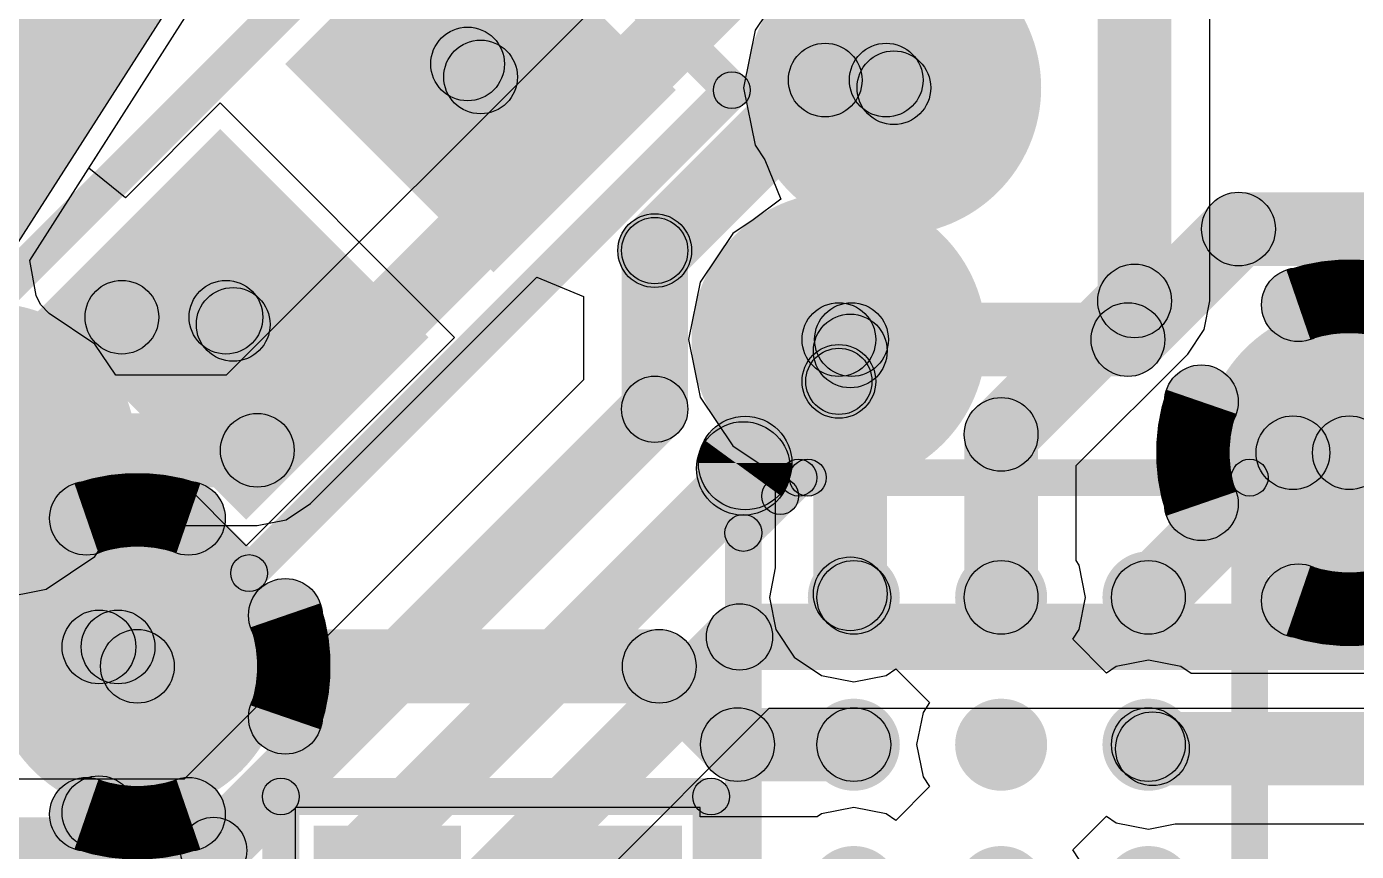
# Model space of a CAD drawing. Header units: millimetres. Extents: x -1.43 to 1.09, y -0.91 to 0.99.
# Drawn here: x -0.5255 to -0.3833, y -0.6013 to -0.5131 of the extents above; entities that cross this region are included whole.
import ezdxf

# ---------------------------------------------------------------- set-up
doc = ezdxf.new("R2010")
doc.units = ezdxf.units.MM
doc.header["$MEASUREMENT"] = 0
for name, color, linetype in [('BottomLayer', 5, 'Continuous'), ('InternalPlane1', 76, 'Continuous'), ('InternalPlane2', 16, 'Continuous'), ('TopLayer', 1, 'Continuous'), ('TopOverlay', 2, 'Continuous'), ('TopPaste', 8, 'Continuous'), ('TopSolder', 216, 'Continuous'), ('ViaHoleLayer', 16, 'Continuous')]:
    doc.layers.add(name, color=color, linetype=linetype)

# ---------------------------------------------------------------- blocks, each defined once
blk = doc.blocks.new('D_____25')
at = {"layer": 'TopLayer'}
for points in [[(-0.01181, 0.01378), (0.01181, 0.01378), (0.01181, -0.01378), (-0.01181, -0.01378)], [(0.02559, 0.01378), (0.04921, 0.01378), (0.04921, -0.01378), (0.02559, -0.01378)]]:
    blk.add_hatch(color=1, dxfattribs=at).paths.add_polyline_path(points)
at = {"layer": 'TopOverlay'}
h = blk.add_hatch(color=2, dxfattribs=at)
edge = h.paths.add_edge_path()
edge.add_arc((-0.018, 0.02), 0.00197, 0, 360)
h = blk.add_hatch(color=2, dxfattribs=at)
edge = h.paths.add_edge_path()
edge.add_arc((-0.018, 0.02), 0.00197, 0, 360)
for points in [[(0.055, 0.02197), (0.055, 0.01803), (-0.018, 0.01803), (-0.018, 0.02197)], [(-0.01603, -0.02), (-0.01997, -0.02), (-0.01997, 0.02), (-0.01603, 0.02)], [(0.05697, -0.02), (0.05303, -0.02), (0.05303, 0.02), (0.05697, 0.02)], [(-0.031, -0.015), (-0.031, -0.025), (-0.032, -0.025), (-0.032, -0.015)], [(0.055, -0.01803), (0.055, -0.02197), (-0.018, -0.02197), (-0.018, -0.01803)]]:
    blk.add_hatch(color=2, dxfattribs=at).paths.add_polyline_path(points)
h = blk.add_hatch(color=2, dxfattribs=at)
edge = h.paths.add_edge_path()
edge.add_arc((0.055, 0.02), 0.00197, 0, 360)
h = blk.add_hatch(color=2, dxfattribs=at)
edge = h.paths.add_edge_path()
edge.add_arc((0.055, 0.02), 0.00197, 0, 360)
h = blk.add_hatch(color=2, dxfattribs=at)
edge = h.paths.add_edge_path()
edge.add_arc((-0.032, -0.02), 0.005, 0, 360)
h = blk.add_hatch(color=2, dxfattribs=at)
edge = h.paths.add_edge_path()
edge.add_arc((-0.031, -0.02), 0.005, 0, 360)
h = blk.add_hatch(color=2, dxfattribs=at)
edge = h.paths.add_edge_path()
edge.add_arc((-0.018, -0.02), 0.00197, 0, 360)
h = blk.add_hatch(color=2, dxfattribs=at)
edge = h.paths.add_edge_path()
edge.add_arc((-0.018, -0.02), 0.00197, 0, 360)
h = blk.add_hatch(color=2, dxfattribs=at)
edge = h.paths.add_edge_path()
edge.add_arc((0.055, -0.02), 0.00197, 0, 360)
h = blk.add_hatch(color=2, dxfattribs=at)
edge = h.paths.add_edge_path()
edge.add_arc((0.055, -0.02), 0.00197, 0, 360)
at = {"layer": 'TopPaste'}
for points in [[(-0.01181, 0.01378), (0.01181, 0.01378), (0.01181, -0.01378), (-0.01181, -0.01378)], [(0.02559, 0.01378), (0.04921, 0.01378), (0.04921, -0.01378), (0.02559, -0.01378)]]:
    blk.add_hatch(color=8, dxfattribs=at).paths.add_polyline_path(points)
at = {"layer": 'TopSolder'}
for points in [[(-0.01378, 0.01575), (0.01378, 0.01575), (0.01378, -0.01575), (-0.01378, -0.01575)], [(0.02362, 0.01575), (0.05118, 0.01575), (0.05118, -0.01575), (0.02362, -0.01575)]]:
    blk.add_hatch(color=216, dxfattribs=at).paths.add_polyline_path(points)
at = {"layer": 'TopOverlay'}
for centre, radius in [((-0.018, 0.02), 0.00197), ((-0.018, 0.02), 0.00197), ((0.055, 0.02), 0.00197), ((0.055, 0.02), 0.00197), ((-0.032, -0.02), 0.005), ((-0.031, -0.02), 0.005), ((-0.018, -0.02), 0.00197), ((-0.018, -0.02), 0.00197), ((0.055, -0.02), 0.00197), ((0.055, -0.02), 0.00197)]:
    blk.add_circle(centre, radius, dxfattribs=at)
blk = doc.blocks.new('MAX17043_38')
at = {"layer": 'TopLayer'}
h = blk.add_hatch(color=1, dxfattribs=at)
edge = h.paths.add_edge_path()
edge.add_arc((0, 0), 0.00492, 0, 360)
h = blk.add_hatch(color=1, dxfattribs=at)
edge = h.paths.add_edge_path()
edge.add_arc((0.01575, 0), 0.00492, 0, 360)
h = blk.add_hatch(color=1, dxfattribs=at)
edge = h.paths.add_edge_path()
edge.add_arc((0.0315, 0), 0.00492, 0, 360)
h = blk.add_hatch(color=1, dxfattribs=at)
edge = h.paths.add_edge_path()
edge.add_arc((0, -0.01575), 0.00492, 0, 360)
h = blk.add_hatch(color=1, dxfattribs=at)
edge = h.paths.add_edge_path()
edge.add_arc((0.01575, -0.01575), 0.00492, 0, 360)
h = blk.add_hatch(color=1, dxfattribs=at)
edge = h.paths.add_edge_path()
edge.add_arc((0.0315, -0.01575), 0.00492, 0, 360)
h = blk.add_hatch(color=1, dxfattribs=at)
edge = h.paths.add_edge_path()
edge.add_arc((0, -0.0315), 0.00492, 0, 360)
h = blk.add_hatch(color=1, dxfattribs=at)
edge = h.paths.add_edge_path()
edge.add_arc((0.01575, -0.0315), 0.00492, 0, 360)
h = blk.add_hatch(color=1, dxfattribs=at)
edge = h.paths.add_edge_path()
edge.add_arc((0.0315, -0.0315), 0.00492, 0, 360)
at = {"layer": 'TopOverlay'}
h = blk.add_hatch(color=2, dxfattribs=at)
edge = h.paths.add_edge_path()
edge.add_arc((-0.01181, 0.01378), 0.005, 0, 360)
h = blk.add_hatch(color=2, dxfattribs=at)
edge = h.paths.add_edge_path()
edge.add_arc((-0.01162, 0.01436), 0.005, 0, 360)
h = blk.add_hatch(color=2, dxfattribs=at)
edge = h.paths.add_edge_path()
edge.add_arc((-0.00591, 0.0128), 0.00197, 0, 360)
h = blk.add_hatch(color=2, dxfattribs=at)
edge = h.paths.add_edge_path()
edge.add_arc((-0.00492, 0.0128), 0.00197, 0, 360)
for points in [[(-0.00492, 0.01083), (-0.00492, 0.01476), (0.04232, 0.01476), (0.04232, 0.01083)], [(-0.00648, 0.00943), (-0.00927, 0.01222), (-0.0073, 0.01419), (-0.00451, 0.0114)], [(-0.01042, 0.0055), (-0.0132, 0.00828), (-0.00927, 0.01222), (-0.00648, 0.00943)], [(0.04429, -0.04134), (0.04035, -0.04134), (0.04035, 0.0128), (0.04429, 0.0128)], [(-0.00984, -0.04134), (-0.01378, -0.04134), (-0.01378, 0.00689), (-0.00984, 0.00689)], [(-0.01181, -0.04331), (-0.01181, -0.03937), (0.04134, -0.03937), (0.04134, -0.04331)]]:
    blk.add_hatch(color=2, dxfattribs=at).paths.add_polyline_path(points)
h = blk.add_hatch(color=2, dxfattribs=at)
edge = h.paths.add_edge_path()
edge.add_arc((0.04232, 0.0128), 0.00197, 0, 360)
h = blk.add_hatch(color=2, dxfattribs=at)
edge = h.paths.add_edge_path()
edge.add_arc((0.04232, 0.0128), 0.00197, 0, 360)
h = blk.add_hatch(color=2, dxfattribs=at)
edge = h.paths.add_edge_path()
edge.add_arc((-0.00787, 0.01083), 0.00197, 0, 360)
h = blk.add_hatch(color=2, dxfattribs=at)
edge = h.paths.add_edge_path()
edge.add_arc((-0.00787, 0.01083), 0.00197, 0, 360)
h = blk.add_hatch(color=2, dxfattribs=at)
edge = h.paths.add_edge_path()
edge.add_arc((-0.01181, 0.00689), 0.00197, 0, 360)
h = blk.add_hatch(color=2, dxfattribs=at)
edge = h.paths.add_edge_path()
edge.add_arc((-0.01181, 0.00689), 0.00197, 0, 360)
h = blk.add_hatch(color=2, dxfattribs=at)
edge = h.paths.add_edge_path()
edge.add_arc((-0.01181, -0.04134), 0.00197, 0, 360)
h = blk.add_hatch(color=2, dxfattribs=at)
edge = h.paths.add_edge_path()
edge.add_arc((-0.01181, -0.04134), 0.00197, 0, 360)
h = blk.add_hatch(color=2, dxfattribs=at)
edge = h.paths.add_edge_path()
edge.add_arc((0.04134, -0.04134), 0.00197, 0, 360)
h = blk.add_hatch(color=2, dxfattribs=at)
edge = h.paths.add_edge_path()
edge.add_arc((0.04232, -0.04134), 0.00197, 0, 360)
at = {"layer": 'TopPaste'}
h = blk.add_hatch(color=8, dxfattribs=at)
edge = h.paths.add_edge_path()
edge.add_arc((0, 0), 0.00492, 0, 360)
h = blk.add_hatch(color=8, dxfattribs=at)
edge = h.paths.add_edge_path()
edge.add_arc((0.01575, 0), 0.00492, 0, 360)
h = blk.add_hatch(color=8, dxfattribs=at)
edge = h.paths.add_edge_path()
edge.add_arc((0.0315, 0), 0.00492, 0, 360)
h = blk.add_hatch(color=8, dxfattribs=at)
edge = h.paths.add_edge_path()
edge.add_arc((0, -0.01575), 0.00492, 0, 360)
h = blk.add_hatch(color=8, dxfattribs=at)
edge = h.paths.add_edge_path()
edge.add_arc((0.01575, -0.01575), 0.00492, 0, 360)
h = blk.add_hatch(color=8, dxfattribs=at)
edge = h.paths.add_edge_path()
edge.add_arc((0.0315, -0.01575), 0.00492, 0, 360)
h = blk.add_hatch(color=8, dxfattribs=at)
edge = h.paths.add_edge_path()
edge.add_arc((0, -0.0315), 0.00492, 0, 360)
h = blk.add_hatch(color=8, dxfattribs=at)
edge = h.paths.add_edge_path()
edge.add_arc((0.01575, -0.0315), 0.00492, 0, 360)
h = blk.add_hatch(color=8, dxfattribs=at)
edge = h.paths.add_edge_path()
edge.add_arc((0.0315, -0.0315), 0.00492, 0, 360)
at = {"layer": 'TopSolder'}
h = blk.add_hatch(color=216, dxfattribs=at)
edge = h.paths.add_edge_path()
edge.add_arc((0, 0), 0.00492, 0, 360)
h = blk.add_hatch(color=216, dxfattribs=at)
edge = h.paths.add_edge_path()
edge.add_arc((0.01575, 0), 0.00492, 0, 360)
h = blk.add_hatch(color=216, dxfattribs=at)
edge = h.paths.add_edge_path()
edge.add_arc((0.0315, 0), 0.00492, 0, 360)
h = blk.add_hatch(color=216, dxfattribs=at)
edge = h.paths.add_edge_path()
edge.add_arc((0, -0.01575), 0.00492, 0, 360)
h = blk.add_hatch(color=216, dxfattribs=at)
edge = h.paths.add_edge_path()
edge.add_arc((0.01575, -0.01575), 0.00492, 0, 360)
h = blk.add_hatch(color=216, dxfattribs=at)
edge = h.paths.add_edge_path()
edge.add_arc((0.0315, -0.01575), 0.00492, 0, 360)
h = blk.add_hatch(color=216, dxfattribs=at)
edge = h.paths.add_edge_path()
edge.add_arc((0, -0.0315), 0.00492, 0, 360)
h = blk.add_hatch(color=216, dxfattribs=at)
edge = h.paths.add_edge_path()
edge.add_arc((0.01575, -0.0315), 0.00492, 0, 360)
h = blk.add_hatch(color=216, dxfattribs=at)
edge = h.paths.add_edge_path()
edge.add_arc((0.0315, -0.0315), 0.00492, 0, 360)
at = {"layer": 'TopOverlay', "const_width": 0.01}
blk.add_lwpolyline([(-0.01162, 0.01436, -0.158506), (-0.01181, 0.01378)], format="xyb", dxfattribs=at)
at = {"layer": 'TopOverlay'}
for centre, radius in [((-0.01181, 0.01378), 0.005), ((-0.01162, 0.01436), 0.005), ((-0.00591, 0.0128), 0.00197), ((-0.00492, 0.0128), 0.00197), ((0.04232, 0.0128), 0.00197), ((0.04232, 0.0128), 0.00197), ((-0.00787, 0.01083), 0.00197), ((-0.00787, 0.01083), 0.00197), ((-0.01181, 0.00689), 0.00197), ((-0.01181, 0.00689), 0.00197), ((-0.01181, -0.04134), 0.00197), ((-0.01181, -0.04134), 0.00197), ((0.04134, -0.04134), 0.00197), ((0.04232, -0.04134), 0.00197)]:
    blk.add_circle(centre, radius, dxfattribs=at)
blk = doc.blocks.new('PASSIVE__0201__0603__39')
at = {"layer": 'TopLayer'}
for points in [[(-0.00591, 0.00591), (0.00591, 0.00591), (0.00591, -0.00591), (-0.00591, -0.00591)], [(0.01772, 0.00591), (0.02953, 0.00591), (0.02953, -0.00591), (0.01772, -0.00591)]]:
    blk.add_hatch(color=1, dxfattribs=at).paths.add_polyline_path(points)
at = {"layer": 'TopOverlay'}
h = blk.add_hatch(color=2, dxfattribs=at)
edge = h.paths.add_edge_path()
edge.add_arc((-0.011, 0.011), 0.00197, 0, 360)
h = blk.add_hatch(color=2, dxfattribs=at)
edge = h.paths.add_edge_path()
edge.add_arc((-0.011, 0.011), 0.00197, 0, 360)
for points in [[(0.005, 0.01297), (0.005, 0.00903), (-0.011, 0.00903), (-0.011, 0.01297)], [(0.035, 0.01297), (0.035, 0.00903), (0.005, 0.00903), (0.005, 0.01297)], [(-0.01297, 0.011), (-0.00903, 0.011), (-0.00903, -0.011), (-0.01297, -0.011)], [(0.03303, 0.011), (0.03697, 0.011), (0.03697, -0.011), (0.03303, -0.011)], [(0.035, -0.00903), (0.035, -0.01297), (-0.011, -0.01297), (-0.011, -0.00903)]]:
    blk.add_hatch(color=2, dxfattribs=at).paths.add_polyline_path(points)
h = blk.add_hatch(color=2, dxfattribs=at)
edge = h.paths.add_edge_path()
edge.add_arc((0.005, 0.011), 0.00197, 0, 360)
h = blk.add_hatch(color=2, dxfattribs=at)
edge = h.paths.add_edge_path()
edge.add_arc((0.005, 0.011), 0.00197, 0, 360)
h = blk.add_hatch(color=2, dxfattribs=at)
edge = h.paths.add_edge_path()
edge.add_arc((0.035, 0.011), 0.00197, 0, 360)
h = blk.add_hatch(color=2, dxfattribs=at)
edge = h.paths.add_edge_path()
edge.add_arc((0.035, 0.011), 0.00197, 0, 360)
h = blk.add_hatch(color=2, dxfattribs=at)
edge = h.paths.add_edge_path()
edge.add_arc((-0.011, -0.011), 0.00197, 0, 360)
h = blk.add_hatch(color=2, dxfattribs=at)
edge = h.paths.add_edge_path()
edge.add_arc((-0.011, -0.011), 0.00197, 0, 360)
h = blk.add_hatch(color=2, dxfattribs=at)
edge = h.paths.add_edge_path()
edge.add_arc((0.035, -0.011), 0.00197, 0, 360)
h = blk.add_hatch(color=2, dxfattribs=at)
edge = h.paths.add_edge_path()
edge.add_arc((0.035, -0.011), 0.00197, 0, 360)
at = {"layer": 'TopPaste'}
for points in [[(-0.00591, 0.00591), (0.00591, 0.00591), (0.00591, -0.00591), (-0.00591, -0.00591)], [(0.01772, 0.00591), (0.02953, 0.00591), (0.02953, -0.00591), (0.01772, -0.00591)]]:
    blk.add_hatch(color=8, dxfattribs=at).paths.add_polyline_path(points)
at = {"layer": 'TopSolder'}
for points in [[(-0.00787, 0.00787), (0.00787, 0.00787), (0.00787, -0.00787), (-0.00787, -0.00787)], [(0.01575, 0.00787), (0.0315, 0.00787), (0.0315, -0.00787), (0.01575, -0.00787)]]:
    blk.add_hatch(color=216, dxfattribs=at).paths.add_polyline_path(points)
at = {"layer": 'TopOverlay'}
for centre in [(-0.011, 0.011), (-0.011, 0.011), (0.005, 0.011), (0.005, 0.011), (0.035, 0.011), (0.035, 0.011), (-0.011, -0.011), (-0.011, -0.011), (0.035, -0.011), (0.035, -0.011)]:
    blk.add_circle(centre, 0.00197, dxfattribs=at)

msp = doc.modelspace()

# ---------------------------------------------------------------- hatches: boundary and pattern name
at = {"layer": 'BottomLayer'}
for points in [[(-0.49806, -0.56116), (-0.50363, -0.5556), (-0.44518, -0.49715), (-0.43962, -0.50271)], [(-0.45557, -0.53981), (-0.46114, -0.53424), (-0.44291, -0.51602), (-0.43734, -0.52158)], [(-0.44013, -0.52274), (-0.44013, -0.51486), (-0.43361, -0.51486), (-0.43361, -0.52274)], [(-0.43639, -0.52158), (-0.43082, -0.51602), (-0.43001, -0.51683), (-0.43557, -0.5224)], [(-0.39594, -0.53867), (-0.39594, -0.53079), (-0.36503, -0.53079), (-0.36503, -0.53867)], [(-0.40497, -0.54932), (-0.41054, -0.54376), (-0.39873, -0.53195), (-0.39316, -0.53751)], [(-0.45481, -0.55399), (-0.4619, -0.55399), (-0.4619, -0.53703), (-0.45481, -0.53703)], [(-0.43732, -0.55048), (-0.43732, -0.5426), (-0.40776, -0.5426), (-0.40776, -0.55048)], [(-0.43473, -0.55101), (-0.44261, -0.55101), (-0.44261, -0.54654), (-0.43473, -0.54654)], [(-0.49812, -0.61547), (-0.50313, -0.61046), (-0.44118, -0.54851), (-0.43616, -0.55352)], [(-0.50301, -0.60366), (-0.50802, -0.59865), (-0.46086, -0.55149), (-0.45585, -0.5565)], [(-0.52956, -0.56232), (-0.52956, -0.55444), (-0.50085, -0.55444), (-0.50085, -0.56232)], [(-0.49323, -0.62728), (-0.49824, -0.62227), (-0.45179, -0.57583), (-0.44678, -0.58084)], [(-0.44929, -0.58188), (-0.44929, -0.57479), (-0.37595, -0.57479), (-0.37595, -0.58188)], [(-0.53555, -0.6047), (-0.53555, -0.59761), (-0.50552, -0.59761), (-0.50552, -0.6047)]]:
    msp.add_hatch(color=5, dxfattribs=at).paths.add_polyline_path(points)
h = msp.add_hatch(color=5, dxfattribs=at)
edge = h.paths.add_edge_path()
edge.add_arc((-0.43279, -0.51962), 0.01181, 0, 360)
h = msp.add_hatch(color=5, dxfattribs=at)
edge = h.paths.add_edge_path()
edge.add_arc((-0.44013, -0.5188), 0.00394, 0, 360)
h = msp.add_hatch(color=5, dxfattribs=at)
edge = h.paths.add_edge_path()
edge.add_arc((-0.44013, -0.5188), 0.00394, 0, 360)
h = msp.add_hatch(color=5, dxfattribs=at)
edge = h.paths.add_edge_path()
edge.add_arc((-0.43361, -0.5188), 0.00394, 0, 360)
h = msp.add_hatch(color=5, dxfattribs=at)
edge = h.paths.add_edge_path()
edge.add_arc((-0.43361, -0.5188), 0.00394, 0, 360)
h = msp.add_hatch(color=5, dxfattribs=at)
edge = h.paths.add_edge_path()
edge.add_arc((-0.43279, -0.51962), 0.00394, 0, 360)
h = msp.add_hatch(color=5, dxfattribs=at)
edge = h.paths.add_edge_path()
edge.add_arc((-0.39594, -0.53473), 0.00394, 0, 360)
h = msp.add_hatch(color=5, dxfattribs=at)
edge = h.paths.add_edge_path()
edge.add_arc((-0.39594, -0.53473), 0.00394, 0, 360)
h = msp.add_hatch(color=5, dxfattribs=at)
edge = h.paths.add_edge_path()
edge.add_arc((-0.45836, -0.53703), 0.00394, 0, 360)
h = msp.add_hatch(color=5, dxfattribs=at)
edge = h.paths.add_edge_path()
edge.add_arc((-0.45836, -0.53703), 0.00354, 0, 360)
h = msp.add_hatch(color=5, dxfattribs=at)
edge = h.paths.add_edge_path()
edge.add_arc((-0.43867, -0.54654), 0.01181, 0, 360)
h = msp.add_hatch(color=5, dxfattribs=at)
edge = h.paths.add_edge_path()
edge.add_arc((-0.43867, -0.54654), 0.00394, 0, 360)
h = msp.add_hatch(color=5, dxfattribs=at)
edge = h.paths.add_edge_path()
edge.add_arc((-0.43732, -0.54654), 0.00394, 0, 360)
h = msp.add_hatch(color=5, dxfattribs=at)
edge = h.paths.add_edge_path()
edge.add_arc((-0.40776, -0.54654), 0.00394, 0, 360)
h = msp.add_hatch(color=5, dxfattribs=at)
edge = h.paths.add_edge_path()
edge.add_arc((-0.40776, -0.54654), 0.00394, 0, 360)
h = msp.add_hatch(color=5, dxfattribs=at)
edge = h.paths.add_edge_path()
edge.add_arc((-0.52956, -0.55838), 0.01181, 0, 360)
h = msp.add_hatch(color=5, dxfattribs=at)
edge = h.paths.add_edge_path()
edge.add_arc((-0.43867, -0.55101), 0.00394, 0, 360)
h = msp.add_hatch(color=5, dxfattribs=at)
edge = h.paths.add_edge_path()
edge.add_arc((-0.38409, -0.55864), 0.01181, 0, 360)
h = msp.add_hatch(color=5, dxfattribs=at)
edge = h.paths.add_edge_path()
edge.add_arc((-0.43867, -0.55101), 0.00354, 0, 360)
h = msp.add_hatch(color=5, dxfattribs=at)
edge = h.paths.add_edge_path()
edge.add_arc((-0.45836, -0.55399), 0.00354, 0, 360)
h = msp.add_hatch(color=5, dxfattribs=at)
edge = h.paths.add_edge_path()
edge.add_arc((-0.45836, -0.55399), 0.00354, 0, 360)
h = msp.add_hatch(color=5, dxfattribs=at)
edge = h.paths.add_edge_path()
edge.add_arc((-0.50085, -0.55838), 0.00394, 0, 360)
h = msp.add_hatch(color=5, dxfattribs=at)
edge = h.paths.add_edge_path()
edge.add_arc((-0.50085, -0.55838), 0.00394, 0, 360)
h = msp.add_hatch(color=5, dxfattribs=at)
edge = h.paths.add_edge_path()
edge.add_arc((-0.51367, -0.58147), 0.01181, 0, 360)
h = msp.add_hatch(color=5, dxfattribs=at)
edge = h.paths.add_edge_path()
edge.add_arc((-0.44929, -0.57833), 0.00354, 0, 360)
h = msp.add_hatch(color=5, dxfattribs=at)
edge = h.paths.add_edge_path()
edge.add_arc((-0.44929, -0.57833), 0.00354, 0, 360)
h = msp.add_hatch(color=5, dxfattribs=at)
edge = h.paths.add_edge_path()
edge.add_arc((-0.50552, -0.60115), 0.00354, 0, 360)
h = msp.add_hatch(color=5, dxfattribs=at)
edge = h.paths.add_edge_path()
edge.add_arc((-0.50552, -0.60115), 0.00354, 0, 360)
at = {"layer": 'InternalPlane1'}
msp.add_hatch(color=76, dxfattribs=at).paths.add_polyline_path([(-0.52735, -0.53751), (-0.54063, -0.52904), (-0.44099, -0.37296), (-0.42772, -0.38143)])
h = msp.add_hatch(color=76, dxfattribs=at)
edge = h.paths.add_edge_path()
edge.add_arc((-0.43279, -0.51962), 0.01575, 0, 360)
h = msp.add_hatch(color=76, dxfattribs=at)
edge = h.paths.add_edge_path()
edge.add_arc((-0.43867, -0.54654), 0.01575, 0, 360)
h = msp.add_hatch(color=76, dxfattribs=at)
edge = h.paths.add_edge_path()
edge.add_arc((-0.38954, -0.54282), 0.00394, 0, 360)
h = msp.add_hatch(color=76, dxfattribs=at)
edge = h.paths.add_edge_path()
edge.add_arc((-0.52956, -0.55838), 0.01575, 0, 360)
h = msp.add_hatch(color=76, dxfattribs=at)
edge = h.paths.add_edge_path()
edge.add_arc((-0.39991, -0.55319), 0.00394, 0, 360)
h = msp.add_hatch(color=76, dxfattribs=at)
edge = h.paths.add_edge_path()
edge.add_arc((-0.39991, -0.56409), 0.00394, 0, 360)
h = msp.add_hatch(color=76, dxfattribs=at)
edge = h.paths.add_edge_path()
edge.add_arc((-0.51912, -0.56565), 0.00394, 0, 360)
h = msp.add_hatch(color=76, dxfattribs=at)
edge = h.paths.add_edge_path()
edge.add_arc((-0.50822, -0.56565), 0.00394, 0, 360)
h = msp.add_hatch(color=76, dxfattribs=at)
edge = h.paths.add_edge_path()
edge.add_arc((-0.38954, -0.57446), 0.00394, 0, 360)
h = msp.add_hatch(color=76, dxfattribs=at)
edge = h.paths.add_edge_path()
edge.add_arc((-0.49785, -0.57602), 0.00394, 0, 360)
h = msp.add_hatch(color=76, dxfattribs=at)
edge = h.paths.add_edge_path()
edge.add_arc((-0.49785, -0.58692), 0.00394, 0, 360)
h = msp.add_hatch(color=76, dxfattribs=at)
edge = h.paths.add_edge_path()
edge.add_arc((-0.51912, -0.59729), 0.00394, 0, 360)
h = msp.add_hatch(color=76, dxfattribs=at)
edge = h.paths.add_edge_path()
edge.add_arc((-0.50822, -0.59729), 0.00394, 0, 360)
at = {"layer": 'InternalPlane2'}
msp.add_hatch(color=16, dxfattribs=at).paths.add_polyline_path([(-0.52735, -0.53751), (-0.54063, -0.52904), (-0.44099, -0.37296), (-0.42772, -0.38143)])
h = msp.add_hatch(color=16, dxfattribs=at)
edge = h.paths.add_edge_path()
edge.add_arc((-0.43279, -0.51962), 0.01575, 0, 360)
h = msp.add_hatch(color=16, dxfattribs=at)
edge = h.paths.add_edge_path()
edge.add_arc((-0.43867, -0.54654), 0.01575, 0, 360)
h = msp.add_hatch(color=16, dxfattribs=at)
edge = h.paths.add_edge_path()
edge.add_arc((-0.52956, -0.55838), 0.01575, 0, 360)
h = msp.add_hatch(color=16, dxfattribs=at)
edge = h.paths.add_edge_path()
edge.add_arc((-0.38409, -0.55864), 0.01575, 0, 360)
h = msp.add_hatch(color=16, dxfattribs=at)
edge = h.paths.add_edge_path()
edge.add_arc((-0.51367, -0.58147), 0.01575, 0, 360)
at = {"layer": 'TopLayer'}
for points in [[(-0.47443, -0.51708), (-0.48231, -0.51708), (-0.48231, -0.49348), (-0.47443, -0.49348)], [(-0.40311, -0.54241), (-0.41099, -0.54241), (-0.41099, -0.49993), (-0.40311, -0.49993)], [(-0.42885, -0.51962), (-0.43673, -0.51962), (-0.43673, -0.50133), (-0.42885, -0.50133)], [(-0.48116, -0.51986), (-0.47559, -0.51429), (-0.4742, -0.51569), (-0.47976, -0.52125)], [(-0.51533, -0.54808), (-0.51533, -0.54021), (-0.5042, -0.54021), (-0.5042, -0.54808)], [(-0.41854, -0.55947), (-0.42411, -0.5539), (-0.40984, -0.53963), (-0.40427, -0.54519)], [(-0.52678, -0.56116), (-0.53235, -0.5556), (-0.51812, -0.54136), (-0.51255, -0.54693)], [(-0.50698, -0.54693), (-0.50141, -0.54136), (-0.50064, -0.54213), (-0.50621, -0.5477)], [(-0.44145, -0.54932), (-0.43589, -0.54376), (-0.43466, -0.54498), (-0.44023, -0.55055)], [(-0.43351, -0.57372), (-0.44139, -0.57372), (-0.44139, -0.54776), (-0.43351, -0.54776)], [(-0.40279, -0.57688), (-0.40836, -0.57131), (-0.3929, -0.55586), (-0.38734, -0.56142)], [(-0.39012, -0.56258), (-0.39012, -0.5547), (-0.38409, -0.5547), (-0.38409, -0.56258)], [(-0.41739, -0.5741), (-0.42526, -0.5741), (-0.42526, -0.55668), (-0.41739, -0.55668)], [(-0.44023, -0.5765), (-0.43466, -0.57093), (-0.43429, -0.57131), (-0.43986, -0.57688)], [(-0.51778, -0.58334), (-0.51778, -0.57547), (-0.51574, -0.57547), (-0.51574, -0.58334)], [(-0.51852, -0.58219), (-0.51295, -0.57662), (-0.51089, -0.57869), (-0.51645, -0.58425)], [(-0.51367, -0.58541), (-0.51367, -0.57753), (-0.45788, -0.57753), (-0.45788, -0.58541)], [(-0.51384, -0.59712), (-0.52172, -0.59712), (-0.52172, -0.5794), (-0.51384, -0.5794)], [(-0.46066, -0.58425), (-0.4551, -0.57869), (-0.44672, -0.58706), (-0.45229, -0.59263)], [(-0.44951, -0.59378), (-0.44951, -0.58591), (-0.43707, -0.58591), (-0.43707, -0.59378)], [(-0.40836, -0.59263), (-0.40279, -0.58706), (-0.40236, -0.58749), (-0.40793, -0.59306)], [(-0.40514, -0.59421), (-0.40514, -0.58634), (-0.35004, -0.58634), (-0.35004, -0.59421)]]:
    msp.add_hatch(color=1, dxfattribs=at).paths.add_polyline_path(points)
h = msp.add_hatch(color=1, dxfattribs=at)
edge = h.paths.add_edge_path()
edge.add_arc((-0.43279, -0.51962), 0.01181, 0, 360)
h = msp.add_hatch(color=1, dxfattribs=at)
edge = h.paths.add_edge_path()
edge.add_arc((-0.47837, -0.51708), 0.00394, 0, 360)
h = msp.add_hatch(color=1, dxfattribs=at)
edge = h.paths.add_edge_path()
edge.add_arc((-0.47837, -0.51708), 0.00394, 0, 360)
h = msp.add_hatch(color=1, dxfattribs=at)
edge = h.paths.add_edge_path()
edge.add_arc((-0.47698, -0.51847), 0.00394, 0, 360)
h = msp.add_hatch(color=1, dxfattribs=at)
edge = h.paths.add_edge_path()
edge.add_arc((-0.43279, -0.51962), 0.00394, 0, 360)
h = msp.add_hatch(color=1, dxfattribs=at)
edge = h.paths.add_edge_path()
edge.add_arc((-0.43867, -0.54654), 0.01181, 0, 360)
h = msp.add_hatch(color=1, dxfattribs=at)
edge = h.paths.add_edge_path()
edge.add_arc((-0.40705, -0.54241), 0.00394, 0, 360)
h = msp.add_hatch(color=1, dxfattribs=at)
edge = h.paths.add_edge_path()
edge.add_arc((-0.40705, -0.54241), 0.00394, 0, 360)
h = msp.add_hatch(color=1, dxfattribs=at)
edge = h.paths.add_edge_path()
edge.add_arc((-0.51533, -0.54415), 0.00394, 0, 360)
h = msp.add_hatch(color=1, dxfattribs=at)
edge = h.paths.add_edge_path()
edge.add_arc((-0.51533, -0.54415), 0.00394, 0, 360)
h = msp.add_hatch(color=1, dxfattribs=at)
edge = h.paths.add_edge_path()
edge.add_arc((-0.5042, -0.54415), 0.00394, 0, 360)
h = msp.add_hatch(color=1, dxfattribs=at)
edge = h.paths.add_edge_path()
edge.add_arc((-0.5042, -0.54415), 0.00394, 0, 360)
h = msp.add_hatch(color=1, dxfattribs=at)
edge = h.paths.add_edge_path()
edge.add_arc((-0.50343, -0.54492), 0.00394, 0, 360)
h = msp.add_hatch(color=1, dxfattribs=at)
edge = h.paths.add_edge_path()
edge.add_arc((-0.43867, -0.54654), 0.00394, 0, 360)
h = msp.add_hatch(color=1, dxfattribs=at)
edge = h.paths.add_edge_path()
edge.add_arc((-0.43745, -0.54776), 0.00394, 0, 360)
h = msp.add_hatch(color=1, dxfattribs=at)
edge = h.paths.add_edge_path()
edge.add_arc((-0.43745, -0.54776), 0.00394, 0, 360)
h = msp.add_hatch(color=1, dxfattribs=at)
edge = h.paths.add_edge_path()
edge.add_arc((-0.52956, -0.55838), 0.01181, 0, 360)
h = msp.add_hatch(color=1, dxfattribs=at)
edge = h.paths.add_edge_path()
edge.add_arc((-0.38409, -0.55864), 0.01181, 0, 360)
h = msp.add_hatch(color=1, dxfattribs=at)
edge = h.paths.add_edge_path()
edge.add_arc((-0.42132, -0.55668), 0.00394, 0, 360)
h = msp.add_hatch(color=1, dxfattribs=at)
edge = h.paths.add_edge_path()
edge.add_arc((-0.42132, -0.55668), 0.00394, 0, 360)
h = msp.add_hatch(color=1, dxfattribs=at)
edge = h.paths.add_edge_path()
edge.add_arc((-0.39012, -0.55864), 0.00394, 0, 360)
h = msp.add_hatch(color=1, dxfattribs=at)
edge = h.paths.add_edge_path()
edge.add_arc((-0.39012, -0.55864), 0.00394, 0, 360)
h = msp.add_hatch(color=1, dxfattribs=at)
edge = h.paths.add_edge_path()
edge.add_arc((-0.38409, -0.55864), 0.00394, 0, 360)
h = msp.add_hatch(color=1, dxfattribs=at)
edge = h.paths.add_edge_path()
edge.add_arc((-0.51367, -0.58147), 0.01181, 0, 360)
h = msp.add_hatch(color=1, dxfattribs=at)
edge = h.paths.add_edge_path()
edge.add_arc((-0.43745, -0.57372), 0.00394, 0, 360)
h = msp.add_hatch(color=1, dxfattribs=at)
edge = h.paths.add_edge_path()
edge.add_arc((-0.43745, -0.57372), 0.00394, 0, 360)
h = msp.add_hatch(color=1, dxfattribs=at)
edge = h.paths.add_edge_path()
edge.add_arc((-0.43707, -0.5741), 0.00394, 0, 360)
h = msp.add_hatch(color=1, dxfattribs=at)
edge = h.paths.add_edge_path()
edge.add_arc((-0.42132, -0.5741), 0.00394, 0, 360)
h = msp.add_hatch(color=1, dxfattribs=at)
edge = h.paths.add_edge_path()
edge.add_arc((-0.40558, -0.5741), 0.00394, 0, 360)
h = msp.add_hatch(color=1, dxfattribs=at)
edge = h.paths.add_edge_path()
edge.add_arc((-0.51778, -0.5794), 0.00394, 0, 360)
h = msp.add_hatch(color=1, dxfattribs=at)
edge = h.paths.add_edge_path()
edge.add_arc((-0.51778, -0.5794), 0.00394, 0, 360)
h = msp.add_hatch(color=1, dxfattribs=at)
edge = h.paths.add_edge_path()
edge.add_arc((-0.51574, -0.5794), 0.00394, 0, 360)
h = msp.add_hatch(color=1, dxfattribs=at)
edge = h.paths.add_edge_path()
edge.add_arc((-0.51574, -0.5794), 0.00394, 0, 360)
h = msp.add_hatch(color=1, dxfattribs=at)
edge = h.paths.add_edge_path()
edge.add_arc((-0.51367, -0.58147), 0.00394, 0, 360)
h = msp.add_hatch(color=1, dxfattribs=at)
edge = h.paths.add_edge_path()
edge.add_arc((-0.51367, -0.58147), 0.00394, 0, 360)
h = msp.add_hatch(color=1, dxfattribs=at)
edge = h.paths.add_edge_path()
edge.add_arc((-0.45788, -0.58147), 0.00394, 0, 360)
h = msp.add_hatch(color=1, dxfattribs=at)
edge = h.paths.add_edge_path()
edge.add_arc((-0.45788, -0.58147), 0.00394, 0, 360)
h = msp.add_hatch(color=1, dxfattribs=at)
edge = h.paths.add_edge_path()
edge.add_arc((-0.44951, -0.58984), 0.00394, 0, 360)
h = msp.add_hatch(color=1, dxfattribs=at)
edge = h.paths.add_edge_path()
edge.add_arc((-0.44951, -0.58984), 0.00394, 0, 360)
h = msp.add_hatch(color=1, dxfattribs=at)
edge = h.paths.add_edge_path()
edge.add_arc((-0.43707, -0.58984), 0.00394, 0, 360)
h = msp.add_hatch(color=1, dxfattribs=at)
edge = h.paths.add_edge_path()
edge.add_arc((-0.40558, -0.58984), 0.00394, 0, 360)
h = msp.add_hatch(color=1, dxfattribs=at)
edge = h.paths.add_edge_path()
edge.add_arc((-0.40514, -0.59028), 0.00394, 0, 360)
h = msp.add_hatch(color=1, dxfattribs=at)
edge = h.paths.add_edge_path()
edge.add_arc((-0.40514, -0.59028), 0.00394, 0, 360)
h = msp.add_hatch(color=1, dxfattribs=at)
edge = h.paths.add_edge_path()
edge.add_arc((-0.51778, -0.59712), 0.00394, 0, 360)
at = {"layer": 'ViaHoleLayer'}
h = msp.add_hatch(color=16, dxfattribs=at)
edge = h.paths.add_edge_path()
edge.add_arc((-0.43279, -0.51962), 0.00591, 0, 360)
h = msp.add_hatch(color=16, dxfattribs=at)
edge = h.paths.add_edge_path()
edge.add_arc((-0.43867, -0.54654), 0.00591, 0, 360)
h = msp.add_hatch(color=16, dxfattribs=at)
edge = h.paths.add_edge_path()
edge.add_arc((-0.52956, -0.55838), 0.00591, 0, 360)
h = msp.add_hatch(color=16, dxfattribs=at)
edge = h.paths.add_edge_path()
edge.add_arc((-0.38409, -0.55864), 0.00591, 0, 360)
h = msp.add_hatch(color=16, dxfattribs=at)
edge = h.paths.add_edge_path()
edge.add_arc((-0.51367, -0.58147), 0.00591, 0, 360)

# ---------------------------------------------------------------- linework, layer by layer
at = {"layer": 'BottomLayer'}
for p, q in [((-0.52517, -0.5381), (-0.47936, -0.46634)), ((-0.44808, -0.49425), (-0.50417, -0.55035)), ((-0.5245, -0.54184), (-0.52517, -0.5381)), ((-0.49517, -0.56406), (-0.47098, -0.53987)), ((-0.47098, -0.53987), (-0.46598, -0.54194)), ((-0.52404, -0.54278), (-0.5245, -0.54184)), ((-0.5231, -0.54376), (-0.52404, -0.54278)), ((-0.46598, -0.54194), (-0.46598, -0.55083)), ((-0.51821, -0.54703), (-0.5231, -0.54376)), ((-0.51599, -0.55035), (-0.51821, -0.54703)), ((-0.50417, -0.55035), (-0.51599, -0.55035)), ((-0.46598, -0.55083), (-0.50868, -0.59353)), ((-0.49778, -0.5658), (-0.49517, -0.56406)), ((-0.50085, -0.56641), (-0.49778, -0.5658)), ((-0.51821, -0.56973), (-0.51599, -0.56641)), ((-0.51599, -0.56641), (-0.50085, -0.56641)), ((-0.52342, -0.57322), (-0.51821, -0.56973)), ((-0.52956, -0.57444), (-0.52342, -0.57322)), ((-0.49034, -0.63017), (-0.44613, -0.58596)), ((-0.44613, -0.58596), (-0.37796, -0.58596)), ((-0.50868, -0.59353), (-0.53239, -0.59353))]:
    msp.add_line(p, q, dxfattribs=at)
for centre, radius in [((-0.44013, -0.5188), 0.00394), ((-0.44013, -0.5188), 0.00394), ((-0.43361, -0.5188), 0.00394), ((-0.43361, -0.5188), 0.00394), ((-0.43279, -0.51962), 0.00394), ((-0.39594, -0.53473), 0.00394), ((-0.39594, -0.53473), 0.00394), ((-0.45836, -0.53703), 0.00394), ((-0.45836, -0.53703), 0.00354), ((-0.43867, -0.54654), 0.00394), ((-0.43732, -0.54654), 0.00394), ((-0.40776, -0.54654), 0.00394), ((-0.40776, -0.54654), 0.00394), ((-0.43867, -0.55101), 0.00394), ((-0.43867, -0.55101), 0.00354), ((-0.45836, -0.55399), 0.00354), ((-0.45836, -0.55399), 0.00354), ((-0.50085, -0.55838), 0.00394), ((-0.50085, -0.55838), 0.00394), ((-0.44929, -0.57833), 0.00354), ((-0.44929, -0.57833), 0.00354), ((-0.50552, -0.60115), 0.00354), ((-0.50552, -0.60115), 0.00354)]:
    msp.add_circle(centre, radius, dxfattribs=at)
at = {"layer": 'InternalPlane1'}
msp.add_line((-0.5273, -0.53755), (-0.42766, -0.38147), dxfattribs=at)
at = {"layer": 'InternalPlane1', "const_width": 0.00787}
for points in [[(-0.38954, -0.54282, -0.167343), (-0.37864, -0.54282)], [(-0.39991, -0.56409, -0.167343), (-0.39991, -0.55319)], [(-0.51912, -0.56565, -0.167343), (-0.50822, -0.56565)], [(-0.37864, -0.57446, -0.167343), (-0.38954, -0.57446)], [(-0.49785, -0.57602, -0.167343), (-0.49785, -0.58692)], [(-0.50822, -0.59729, -0.167343), (-0.51912, -0.59729)]]:
    msp.add_lwpolyline(points, format="xyb", dxfattribs=at)
at = {"layer": 'InternalPlane1'}
for centre in [(-0.38954, -0.54282), (-0.39991, -0.55319), (-0.39991, -0.56409), (-0.51912, -0.56565), (-0.50822, -0.56565), (-0.38954, -0.57446), (-0.49785, -0.57602), (-0.49785, -0.58692), (-0.51912, -0.59729), (-0.50822, -0.59729)]:
    msp.add_circle(centre, 0.00394, dxfattribs=at)
at = {"layer": 'InternalPlane2'}
msp.add_line((-0.5273, -0.53755), (-0.42766, -0.38147), dxfattribs=at)
at = {"layer": 'TopLayer'}
for p, q in [((-0.51887, -0.52823), (-0.47936, -0.46634)), ((-0.39902, -0.54241), (-0.39902, -0.50326)), ((-0.44414, -0.50826), (-0.44762, -0.51347)), ((-0.44762, -0.51347), (-0.44885, -0.51962)), ((-0.44885, -0.51962), (-0.44762, -0.52576)), ((-0.50482, -0.52125), (-0.51495, -0.53138)), ((-0.47976, -0.54631), (-0.50482, -0.52125)), ((-0.44762, -0.52576), (-0.44658, -0.52733)), ((-0.44658, -0.52733), (-0.44489, -0.53152)), ((-0.51495, -0.53138), (-0.51887, -0.52823)), ((-0.44489, -0.53152), (-0.44785, -0.53374)), ((-0.44785, -0.53374), (-0.45002, -0.53519)), ((-0.45002, -0.53519), (-0.4535, -0.5404)), ((-0.4535, -0.5404), (-0.45473, -0.54654)), ((-0.39963, -0.54548), (-0.39902, -0.54241)), ((-0.39902, -0.54241), (-0.39902, -0.54241)), ((-0.40137, -0.54809), (-0.39963, -0.54548)), ((-0.50204, -0.56858), (-0.47976, -0.54631)), ((-0.45473, -0.54654), (-0.4535, -0.55269)), ((-0.4133, -0.56001), (-0.40137, -0.54809)), ((-0.40137, -0.54809), (-0.40137, -0.54809)), ((-0.4535, -0.55269), (-0.45002, -0.55789)), ((-0.45002, -0.55789), (-0.44548, -0.56093)), ((-0.4133, -0.57017), (-0.4133, -0.56001)), ((-0.51447, -0.56322), (-0.50904, -0.56157)), ((-0.50904, -0.56157), (-0.50204, -0.56858)), ((-0.44548, -0.56093), (-0.44548, -0.57094)), ((-0.51473, -0.56453), (-0.51447, -0.56322)), ((-0.51821, -0.56973), (-0.51473, -0.56453)), ((-0.52342, -0.57322), (-0.51821, -0.56973)), ((-0.44548, -0.57094), (-0.4461, -0.5741)), ((-0.41298, -0.57064), (-0.4133, -0.57017)), ((-0.41229, -0.5741), (-0.41298, -0.57064)), ((-0.52956, -0.57444), (-0.52342, -0.57322)), ((-0.4461, -0.5741), (-0.44542, -0.57755)), ((-0.41298, -0.57755), (-0.41229, -0.5741)), ((-0.44542, -0.57755), (-0.44346, -0.58048)), ((-0.41367, -0.57858), (-0.41298, -0.57755)), ((-0.41006, -0.58219), (-0.41367, -0.57858)), ((-0.44346, -0.58048), (-0.44053, -0.58244)), ((-0.40903, -0.5815), (-0.41006, -0.58219)), ((-0.40558, -0.58081), (-0.40903, -0.5815)), ((-0.40212, -0.5815), (-0.40558, -0.58081)), ((-0.401, -0.58225), (-0.40212, -0.5815)), ((-0.44053, -0.58244), (-0.43707, -0.58313)), ((-0.43707, -0.58313), (-0.43362, -0.58244)), ((-0.43362, -0.58244), (-0.43258, -0.58175)), ((-0.43258, -0.58175), (-0.42898, -0.58535)), ((-0.35988, -0.58225), (-0.401, -0.58225)), ((-0.42898, -0.58535), (-0.42967, -0.58639)), ((-0.42967, -0.58639), (-0.43036, -0.58984)), ((-0.43036, -0.58984), (-0.42967, -0.5933)), ((-0.42967, -0.5933), (-0.42898, -0.59433)), ((-0.42898, -0.59433), (-0.43258, -0.59794)), ((-0.47817, -0.59655), (-0.49679, -0.59655)), ((-0.49679, -0.59655), (-0.49679, -0.60597)), ((-0.47711, -0.59655), (-0.47817, -0.59655)), ((-0.47317, -0.59655), (-0.47711, -0.59655)), ((-0.47711, -0.59655), (-0.47711, -0.59655)), ((-0.45349, -0.59655), (-0.47317, -0.59655)), ((-0.47317, -0.59655), (-0.47317, -0.59655)), ((-0.45349, -0.59756), (-0.45349, -0.59655)), ((-0.43707, -0.59656), (-0.44053, -0.59725)), ((-0.43362, -0.59725), (-0.43707, -0.59656)), ((-0.441, -0.59756), (-0.45349, -0.59756)), ((-0.44053, -0.59725), (-0.441, -0.59756)), ((-0.43258, -0.59794), (-0.43362, -0.59725)), ((-0.41367, -0.6011), (-0.41006, -0.5975)), ((-0.41006, -0.5975), (-0.40903, -0.59819)), ((-0.40903, -0.59819), (-0.40558, -0.59887)), ((-0.40558, -0.59887), (-0.40271, -0.5983)), ((-0.40271, -0.5983), (-0.36413, -0.5983)), ((-0.41298, -0.60213), (-0.41367, -0.6011))]:
    msp.add_line(p, q, dxfattribs=at)
for centre in [(-0.47837, -0.51708), (-0.47837, -0.51708), (-0.47698, -0.51847), (-0.43279, -0.51962), (-0.40705, -0.54241), (-0.40705, -0.54241), (-0.51533, -0.54415), (-0.51533, -0.54415), (-0.5042, -0.54415), (-0.5042, -0.54415), (-0.50343, -0.54492), (-0.43867, -0.54654), (-0.43745, -0.54776), (-0.43745, -0.54776), (-0.42132, -0.55668), (-0.42132, -0.55668), (-0.39012, -0.55864), (-0.39012, -0.55864), (-0.38409, -0.55864), (-0.43745, -0.57372), (-0.43745, -0.57372), (-0.43707, -0.5741), (-0.42132, -0.5741), (-0.40558, -0.5741), (-0.51778, -0.5794), (-0.51778, -0.5794), (-0.51574, -0.5794), (-0.51574, -0.5794), (-0.51367, -0.58147), (-0.51367, -0.58147), (-0.45788, -0.58147), (-0.45788, -0.58147), (-0.44951, -0.58984), (-0.44951, -0.58984), (-0.43707, -0.58984), (-0.40558, -0.58984), (-0.40514, -0.59028), (-0.40514, -0.59028), (-0.51778, -0.59712)]:
    msp.add_circle(centre, 0.00394, dxfattribs=at)

# ---------------------------------------------------------------- block references
for name, p, rotation in [('D_____25', (-0.47698, -0.51847), 225), ('PASSIVE__0201__0603__39', (-0.46333, -0.60639), 180)]:
    msp.add_blockref(name, p, dxfattribs=dict(rotation=rotation))
msp.add_blockref('MAX17043_38', (-0.43707, -0.5741))

doc.saveas('drawing.dxf')
